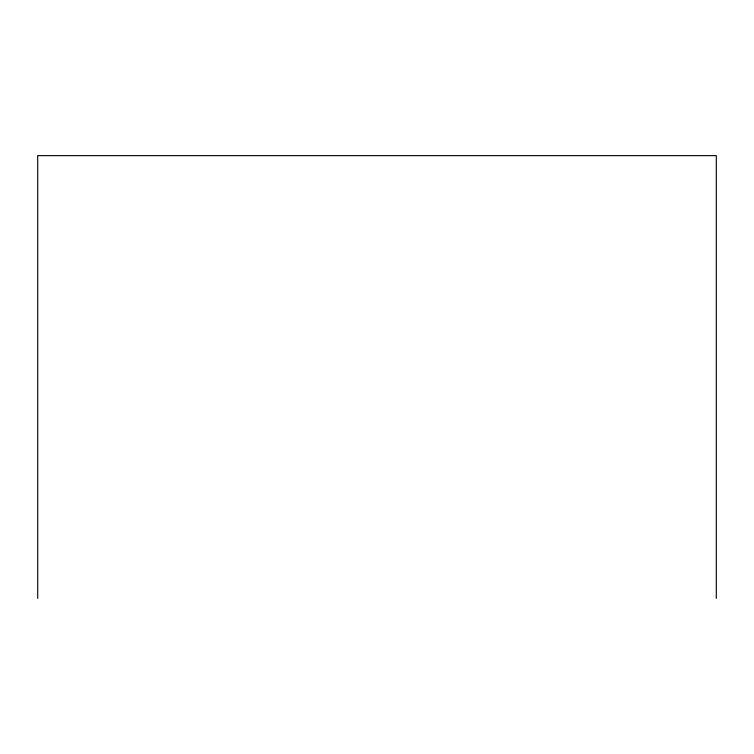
<?xml version="1.0" encoding="UTF-8"?>
<svg xmlns="http://www.w3.org/2000/svg" width="754" height="754" viewBox="0 0 754 754"><rect width="100%" height="100%" fill="white"/><g stroke="black" fill="none" stroke-linecap="round" stroke-linejoin="round"><path stroke-width="1.13" d="M716.3 598.374L716.3 155.626L37.7 155.626L37.7 598.374"/></g></svg>
